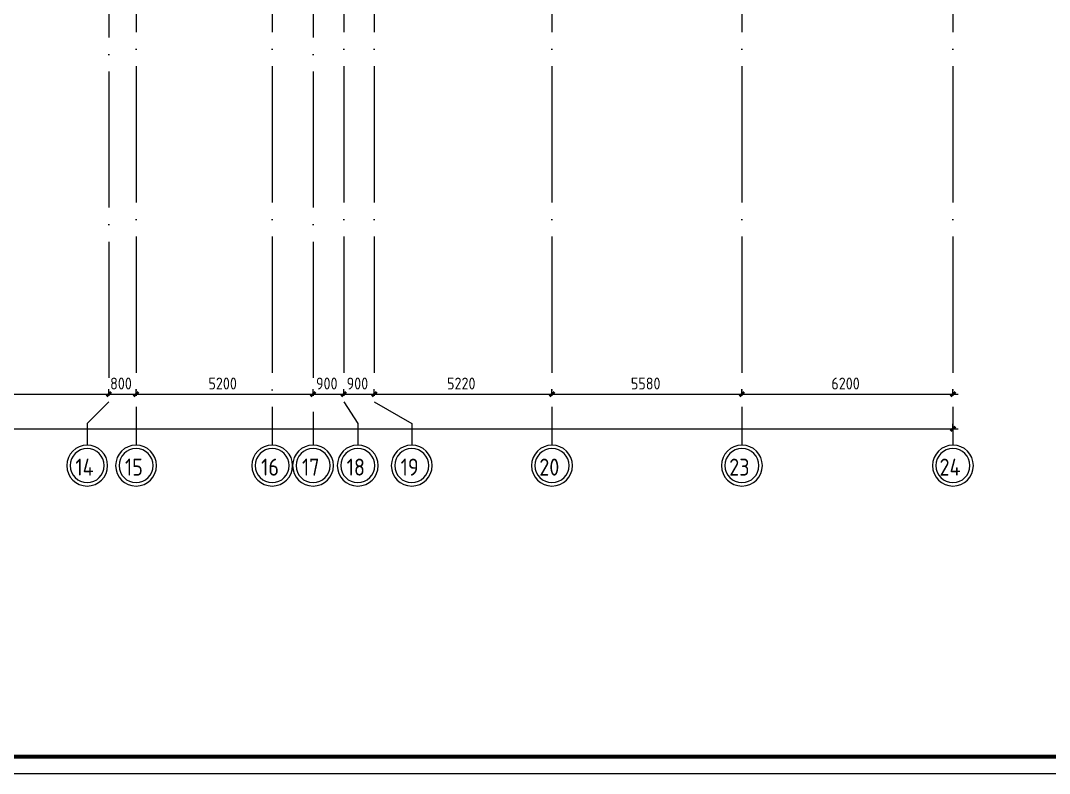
# Model space of a CAD drawing. Header units: millimetres. Extents: x -259793 to 503324, y -44556 to 93494.
# Drawn here: x 284353 to 314580, y -41030 to -18921 of the extents above; entities that cross this region are included whole.
import ezdxf

# ---------------------------------------------------------------- set-up
doc = ezdxf.new("R2010")
doc.units = ezdxf.units.MM
doc.linetypes.add('ADSK_Линия сетки', pattern=[25, 20, -2.5, 0, -2.5])
for name, color, linetype, lineweight in [('Оси', 252, 'Continuous', 9), ('ОФ_рамка', 8, 'Continuous', 60), ('Размеры', 7, 'Continuous', 9)]:
    doc.layers.add(name, color=color, linetype=linetype, lineweight=lineweight)
doc.styles.add('GOST Common', font='', dxfattribs={"width": 0.9, "height": 500})
doc.styles.add('GOST Common_1', font='', dxfattribs={"height": 250})
doc.styles.get('GOST Common').set_extended_font_data('GOST type B')
doc.styles.get('GOST Common_1').set_extended_font_data('GOST type B')

# ---------------------------------------------------------------- blocks, each defined once
blk = doc.blocks.new('А0')
at = {"layer": 'ОФ_рамка', "color": 0, "linetype": 'Continuous', "ltscale": 100}
blk.add_lwpolyline([(224168, -393217), (340568, -393217)], dxfattribs=at)
at = {"layer": 'ОФ_рамка', "color": 0, "linetype": 'Continuous', "lineweight": 5, "ltscale": 100}
blk.add_lwpolyline([(222168, -393717), (341068, -393717)], dxfattribs=at)
blk = doc.blocks.new('3 этаж')
at = {"layer": 'Оси', "color": 251, "linetype": 'ADSK_Линия сетки', "ltscale": 200, "true_color": 0x636466}
for p, q in [((286946, 34587), (286946, -30120)), ((292946, 34587), (292946, -31390)), ((287746, -263), (287746, -31390)), ((291746, -263), (291746, -31390)), ((293846, -263), (293846, -30120)), ((294746, -263), (294746, -30120)), ((299966, -263), (299966, -31390)), ((305546, -263), (305546, -31390)), ((311746, -263), (311746, -31390))]:
    blk.add_line(p, q, dxfattribs=at)
at = {"layer": 'Оси', "color": 251, "ltscale": 200, "true_color": 0x636466}
for p, q in [((286946, -30120), (286311, -30755)), ((293846, -30120), (294259, -30755)), ((294746, -30120), (295845, -30755)), ((286311, -30755), (286311, -31390)), ((294259, -30755), (294259, -31390)), ((295845, -30755), (295845, -31390))]:
    blk.add_line(p, q, dxfattribs=at)
at = {"layer": 'Оси', "color": 251, "lineweight": 20, "true_color": 0x636466}
for centre, radius, start, end in [((286311, -31990), 600, 0, 180), ((287746, -31990), 600, 0, 180), ((291746, -31990), 600, 0, 180), ((292946, -31990), 600, 0, 180), ((294259, -31990), 600, 0, 180), ((295845, -31990), 600, 0, 180), ((299966, -31990), 600, 0, 180), ((305546, -31990), 600, 0, 180), ((311746, -31990), 600, 0, 180), ((286311, -31990), 500, 0, 180), ((287746, -31990), 500, 0, 180), ((291746, -31990), 500, 0, 180), ((292946, -31990), 500, 0, 180), ((294259, -31990), 500, 0, 180), ((295845, -31990), 500, 0, 180), ((299966, -31990), 500, 0, 180), ((305546, -31990), 500, 0, 180), ((311746, -31990), 500, 0, 180), ((286311, -31990), 600, 180, 0), ((286311, -31990), 500, 180, 0), ((287746, -31990), 600, 180, 0), ((287746, -31990), 500, 180, 0), ((291746, -31990), 600, 180, 0), ((291746, -31990), 500, 180, 0), ((292946, -31990), 600, 180, 0), ((292946, -31990), 500, 180, 0), ((294259, -31990), 600, 180, 0), ((294259, -31990), 500, 180, 0), ((295845, -31990), 600, 180, 0), ((295845, -31990), 500, 180, 0), ((299966, -31990), 600, 180, 0), ((299966, -31990), 500, 180, 0), ((305546, -31990), 600, 180, 0), ((305546, -31990), 500, 180, 0), ((311746, -31990), 600, 180, 0), ((311746, -31990), 500, 180, 0)]:
    blk.add_arc(centre, radius, start, end, dxfattribs=at)
at = {"layer": 'Размеры', "color": 251, "lineweight": 20, "true_color": 0x636466}
for p, q in [((280996, -29892), (286946, -29892)), ((286946, -29892), (286946, -29742)), ((286946, -29892), (286946, -29742)), ((286946, -29892), (286946, -29942)), ((286946, -29892), (287746, -29892)), ((286946, -29892), (286946, -29942)), ((287746, -29892), (287746, -29742)), ((287746, -29892), (287746, -29742)), ((287746, -29892), (287746, -29942)), ((287746, -29892), (292946, -29892)), ((287746, -29892), (287746, -29942)), ((292946, -29892), (292946, -29742)), ((292946, -29892), (292946, -29742)), ((292946, -29892), (292946, -29942)), ((292946, -29892), (293846, -29892)), ((292946, -29892), (292946, -29942)), ((293846, -29892), (293846, -29742)), ((293846, -29892), (293846, -29742)), ((293846, -29892), (293846, -29942)), ((293846, -29892), (294746, -29892)), ((293846, -29892), (293846, -29942)), ((294746, -29892), (294746, -29742)), ((294746, -29892), (294746, -29742)), ((294746, -29892), (294746, -29942)), ((294746, -29892), (299966, -29892)), ((294746, -29892), (294746, -29942)), ((299966, -29892), (299966, -29742)), ((299966, -29892), (299966, -29742)), ((299966, -29892), (299966, -29942)), ((299966, -29892), (305546, -29892)), ((299966, -29892), (299966, -29942)), ((305546, -29892), (305546, -29742)), ((305546, -29892), (305546, -29742)), ((305546, -29892), (305546, -29942)), ((305546, -29892), (311896, -29892)), ((305546, -29892), (305546, -29942)), ((311746, -29892), (311746, -29742)), ((311746, -29892), (311746, -29942)), ((311746, -30910), (311746, -30760)), ((243996, -30910), (311896, -30910)), ((311746, -30910), (311746, -30960))]:
    blk.add_line(p, q, dxfattribs=at)
at = {"layer": 'Размеры', "color": 251, "lineweight": 40, "true_color": 0x636466}
for p, q in [((286946, -29892), (286875, -29963)), ((286946, -29892), (286875, -29963)), ((286946, -29892), (287016, -29822)), ((286946, -29892), (287016, -29822)), ((287746, -29892), (287675, -29963)), ((287746, -29892), (287675, -29963)), ((287746, -29892), (287816, -29822)), ((287746, -29892), (287816, -29822)), ((292946, -29892), (292875, -29963)), ((292946, -29892), (292875, -29963)), ((292946, -29892), (293016, -29822)), ((292946, -29892), (293016, -29822)), ((293846, -29892), (293775, -29963)), ((293846, -29892), (293775, -29963)), ((293846, -29892), (293916, -29822)), ((293846, -29892), (293916, -29822)), ((294746, -29892), (294675, -29963)), ((294746, -29892), (294675, -29963)), ((294746, -29892), (294816, -29822)), ((294746, -29892), (294816, -29822)), ((299966, -29892), (299895, -29963)), ((299966, -29892), (299895, -29963)), ((299966, -29892), (300036, -29822)), ((299966, -29892), (300036, -29822)), ((305546, -29892), (305475, -29963)), ((305546, -29892), (305475, -29963)), ((305546, -29892), (305616, -29822)), ((305546, -29892), (305616, -29822)), ((311746, -29892), (311675, -29963)), ((311746, -29892), (311816, -29822)), ((311746, -30910), (311675, -30981)), ((311746, -30910), (311816, -30840))]:
    blk.add_line(p, q, dxfattribs=at)
at = {"layer": 'Оси', "color": 251, "true_color": 0x636466, "style": 'GOST Common', "width": 0.9}
for s, p in [('14', (285963, -32285)), ('15', (287419, -32285)), ('16', (291419, -32285)), ('17', (292619, -32285)), ('18', (293932, -32285)), ('19', (295518, -32285)), ('20', (299594, -32285)), ('23', (305174, -32285)), ('24', (311353, -32285))]:
    blk.add_text(s, height=500, dxfattribs=at).set_placement(p)
at = {"layer": 'Размеры', "color": 251, "true_color": 0x636466, "style": 'GOST Common_1', "width": 0.9}
for s, p in [('800', (286983, -29755)), ('5200', (289873, -29755)), ('900', (293033, -29755)), ('900', (293933, -29755)), ('5220', (296883, -29755)), ('5580', (302283, -29755)), ('6200', (308173, -29755))]:
    blk.add_text(s, height=350, dxfattribs=at).set_placement(p)

msp = doc.modelspace()

# ---------------------------------------------------------------- block references
msp.add_blockref('3 этаж', (0, 0))
at = {"layer": 'ОФ_рамка', "color": 0, "lineweight": -2}
msp.add_blockref('А0', (0, 352686.90518), dxfattribs=at)

doc.saveas('drawing.dxf')
